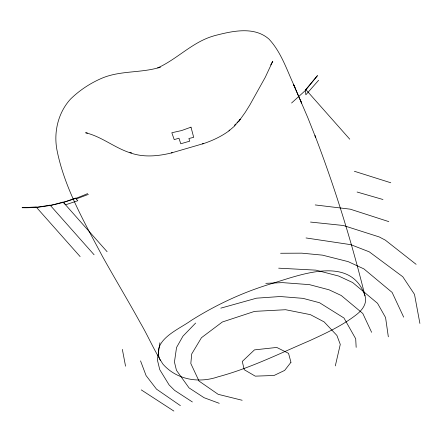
<?xml version="1.0" encoding="UTF-8"?>
<svg xmlns="http://www.w3.org/2000/svg" width="442" height="442" viewBox="0 0 442 442"><rect width="100%" height="100%" fill="white"/><g stroke="black" fill="none" stroke-linecap="round" stroke-linejoin="round"><path stroke-width="0.66" d="M159.899 342.738L157.385 359.91L159.75 369.639L169.098 384.91L174.607 390.38L192.364 401.96M335.312 365.899L340.279 344.401L336.898 335.434L324.102 321.87L310.378 314.643L285.593 309.72L254.598 311.372L222.337 322.003L201.458 337.705L191.734 353.926L190.811 363.506L199.016 381.065L218.155 394.319L242.161 400.27M318.621 80.256L305.853 94.798L305.416 90.455L317.472 75.621L305.781 89.533L305.416 90.455L291.576 103.019M270.692 64.98L272.78 61.211L265.277 77.262L249.774 105.074L245.255 112.334L239.111 120.942L236.945 122.622M87.466 133.07L85.621 132.777C101.533 136.528 114.406 147.705 129.898 152.717C143.457 157.739 158.374 156.197 172.12 152.777L171.601 152.877L203.524 143.589L202.679 143.888C212 140.849 221.033 136.689 228.967 130.876L229.47 129.992M239.111 120.942L240.36 119.108L234.42 126.185L228.967 130.876M234.398 125.406L235.603 123.987M195.624 323.063L182.949 336.18L176.551 347.473L174.446 362.031L176.457 370.335L189.032 387.883L204.055 397.695L219.249 403.319M87.626 193.585C67.024 202.624 44.719 208.364 22.1 207.718L36.122 206.961L36.526 207.375L50.095 205.138L94.096 254.769M88.389 194.403L76.278 198.939L75.51 198.121L63.35 202.392L63.112 202.077L50.405 205.491L50.095 205.138M220.818 308.146L256.548 298.173L280.184 296.527L302.991 298.35L319.572 302.748L343.975 318.019L355.699 338.776L356.164 347.368M265.797 283.339L282.532 282.626L309.439 284.637L329.075 289.814L341.235 295.488L362.794 313.466L371.623 332.318M280.576 253.26L301.748 253.161L322.483 255.144L348.191 261.642L363.882 268.88L392.12 292.422L403.673 317.152M278.664 268.172L315.98 270.15L338.683 276.046L352.622 282.521L377.529 303.295L385.568 317.533L388.336 336.821M129.898 152.717L131.672 152.855M310.494 222.061L343.401 225.503L379.247 236.951L385.291 240.111L416.121 264.338M315.218 204.939L350.257 209.171L388.816 221.624M306.035 237.956L350.86 244.675L369.263 251.829L402.789 276.753L414.497 294.355L419.9 323.422M357.081 192.021L382.976 199.513M354.373 171.264L390.778 182.767M141.258 389.888L173.872 411.066M180.397 405.64L156.518 389.159L146.081 375.595L140.534 360.86M63.35 202.392L65.687 204.768L77.814 200.701L75.51 198.121M63.112 202.077L107.108 251.713M36.122 206.961L80.135 256.592M305.781 89.533L349.755 139.197M295.052 87.588C287.178 71.134 281.703 52.791 269.04 39.161C253.946 25.791 231.536 31.26 214.022 35.808L213.348 36.04C192.414 42.134 177.325 58.99 157.783 67.864L160.247 67.223C141.153 73.25 120.285 70.306 101.682 78.306C90.151 83.278 79.554 90.284 70.56 99.052C57.902 112.892 53.371 132.799 57.156 150.987C64.858 188.69 84.632 222.691 102.445 256.36C114.821 278.576 127.948 300.361 140.219 322.632C148.247 336.252 154.38 351.009 163.015 364.23C176.866 379.833 198.751 383.485 218.083 376.816C249.962 368.313 279.62 353.501 309.853 340.6C326.284 333.008 342.975 325.356 357.23 314.024C362.562 309.737 367.363 303.03 365.02 295.886C351.589 241.553 335.047 187.977 315.019 135.711L315.726 137.661L307.897 117.881L293.449 84.24L301.588 103.108L300.394 99.991M160.291 360.385C150.578 340.318 178.728 329.599 191.115 320.516C216.624 304.428 244.172 291.67 273.134 283.178C302.008 274.272 351.335 255.106 365.02 295.886M122.346 349.39L125.55 366.197M290.952 362.285L284.665 370.407L274.057 375.479L255.266 376.148L244.244 369.716L242.271 361.457L254.454 349.887L276.747 347.44L288.554 353.357L290.952 362.285M190.999 127.169L181.601 130.561L171.822 132.749L174.209 139.611L178.966 138.213L180.761 143.766L189.728 141.158L188.889 138.506L193.684 137.335L190.999 127.169"/></g></svg>
